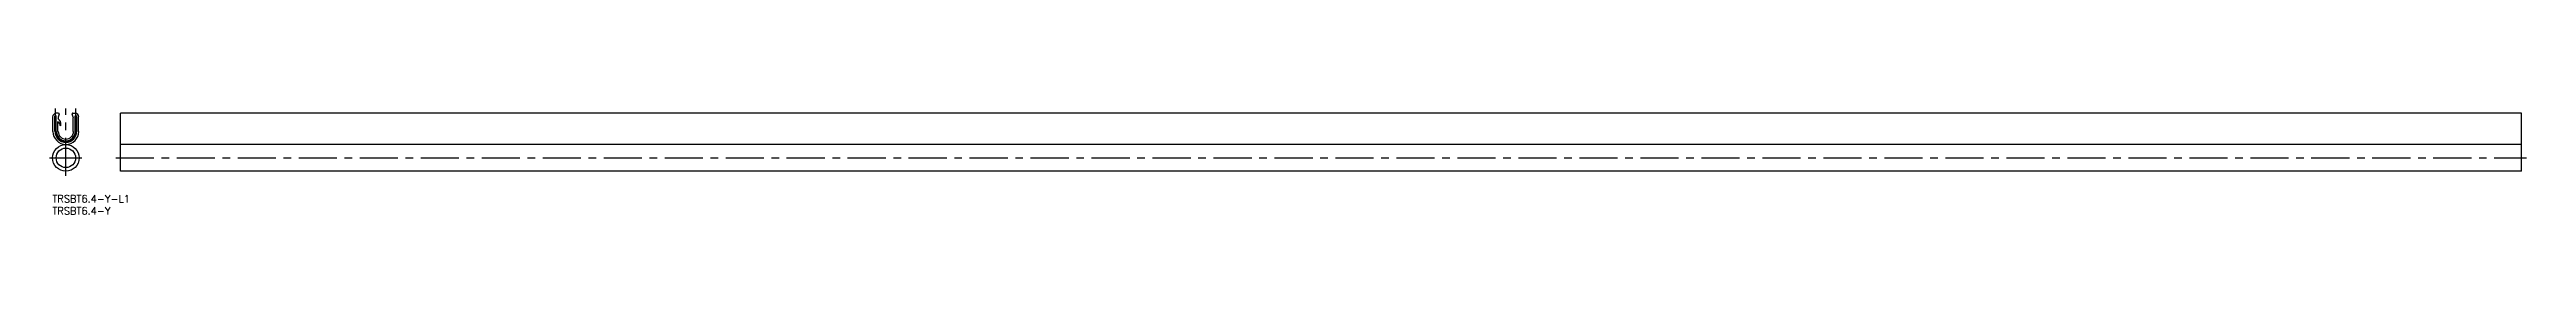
# Model space of a CAD drawing. Extents: x -1 to 1030, y -8 to 36.
import ezdxf

# ---------------------------------------------------------------- set-up
doc = ezdxf.new("R2010")
doc.units = 0
doc.header["$LTSCALE"] = 0.5
doc.linetypes.add('CENTER', pattern=[50.8, 31.75, -6.35, 6.35, -6.35])
for name, color, linetype in [('MSM_CENTER', 1, 'CENTER'), ('MSM_CONTINUOUS', 7, 'CONTINUOUS'), ('MSM_PART_NUMBER', 7, 'CONTINUOUS')]:
    doc.layers.add(name, color=color, linetype=linetype)
doc.styles.get("Standard").update_dxf_attribs({"font": 'txt.shx', "height": 3, "bigfont": 'bigfont.shx'})

# ---------------------------------------------------------------- blocks, each defined once
blk = doc.blocks.new('*U2')
at = {"layer": 'MSM_PART_NUMBER'}
blk.add_text('TRSBT6.4-Y-L1', height=3, dxfattribs=at).set_placement((0, -3))
blk = doc.blocks.new('*U3')
at = {"layer": 'MSM_PART_NUMBER'}
blk.add_text('TRSBT6.4-Y', height=3, dxfattribs=at).set_placement((0, -8))

msp = doc.modelspace()

# ---------------------------------------------------------------- linework, layer by layer
at = {"layer": 'MSM_CENTER'}
for p, q in [((1.3, 26.5), (1.3, 36)), ((5.6, 8), (5.6, 36)), ((9.8, 26.5), (9.8, 36)), ((-1.2, 15.5), (12.3, 15.5)), ((26.4, 15.5), (1030.4, 15.5))]:
    msp.add_line(p, q, dxfattribs=at)
msp.add_arc((5.6, 26.5), 4.2, 180, 0, dxfattribs=at)
at = {"layer": 'MSM_CONTINUOUS'}
for p, q in [((0.2, 26.5), (0.2, 32.5)), ((1, 26.5), (1, 33)), ((1.6, 33), (1, 33)), ((2.6, 34), (1.6, 34)), ((1.6, 26.5), (1.6, 33)), ((8.5, 34), (9.5, 34)), ((8.7, 26.5), (8.7, 32)), ((9.5, 26.5), (9.5, 33)), ((9.5, 33), (10.1, 33)), ((10.1, 26.5), (10.1, 33)), ((10.9, 26.5), (10.9, 32.5)), ((1028.4, 34), (28.4, 34)), ((28.4, 10), (28.4, 34)), ((1028.4, 10), (1028.4, 34)), ((2.3, 26.5), (2.3, 30.6)), ((1028.4, 21.1), (28.4, 21.1)), ((1028.4, 21.1), (28.4, 21.1)), ((1028.4, 10), (28.4, 10))]:
    msp.add_line(p, q, dxfattribs=at)
for radius in [5.55, 4.05]:
    msp.add_circle((5.6, 15.5), radius, dxfattribs=at)
for centre, radius, start, end in [((1.6, 32.5), 1.5, 90, 180), ((10.8, 30.4), 8.58, 158.1048, 169.5705), ((2.8, 32), 0.5, 180, 220.7151), ((0.9, 29.5), 2.65, 355.686, 54.2961), ((2.6, 33.8), 0.25, 335.2971, 85.468), ((8.5, 33.8), 0.25, 94.532, 204.7029), ((0.3, 30.4), 8.58, 10.4295, 21.8952), ((9.5, 32.5), 1.5, 0, 90), ((5.6, 26.5), 5.4, 180, 0), ((5.6, 26.5), 4.5, 180, 0), ((5.6, 26.5), 3.9, 180, 0), ((2.4, 30.6), 0.05, 35.6652, 180), ((1.4, 29.3), 1.64, 359.8526, 48.6873), ((5.6, 26.5), 3.2, 180, 0), ((3.3, 29.3), 0.285, 179.8526, 355.686)]:
    msp.add_arc(centre, radius, start, end, dxfattribs=at)

# ---------------------------------------------------------------- block references
for name in ['*U2', '*U3']:
    msp.add_blockref(name, (0, 0), dxfattribs=at)

doc.saveas('drawing.dxf')
